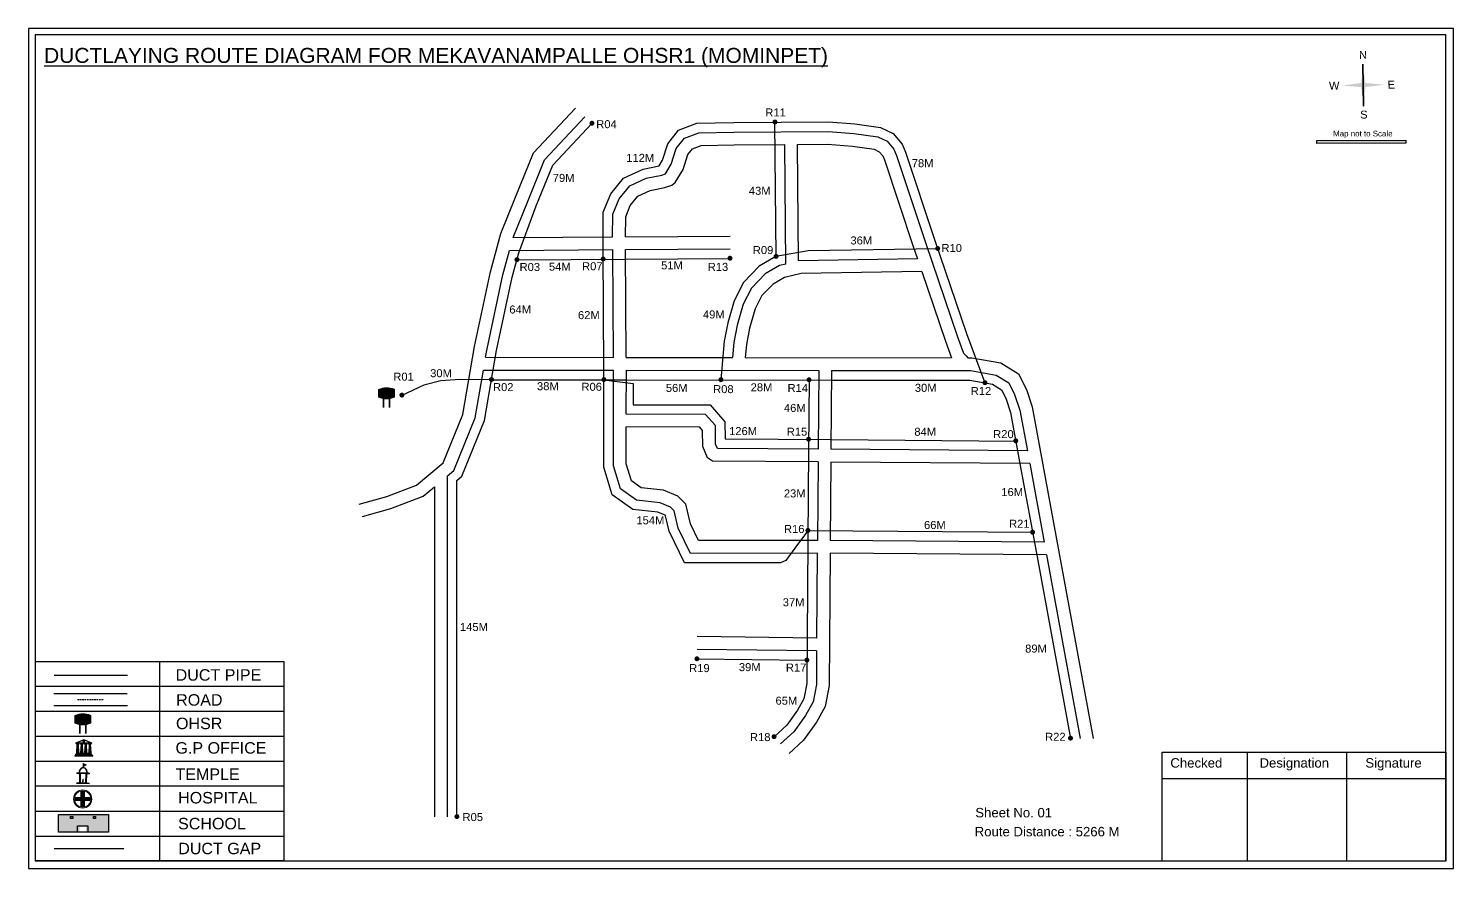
# Model space of a CAD drawing. Header units: inches. Extents: x 583 to 8862, y 412 to 2484.
# Drawn here: x 2744 to 3635, y 1959 to 2484 of the extents above; entities that cross this region are included whole.
import ezdxf

# ---------------------------------------------------------------- set-up
doc = ezdxf.new("R2010")
doc.units = ezdxf.units.IN
doc.header["$MEASUREMENT"] = 0
doc.linetypes.add('DASHEDX2', pattern=[1.5, 1, -0.5])
for name, color, linetype in [('LANDMARK', 7, 'Continuous'), ('OHT', 7, 'Continuous'), ('pipe', 5, 'Continuous')]:
    doc.layers.add(name, color=color, linetype=linetype)
doc.styles.get("Standard").update_dxf_attribs({"font": 'arial.ttf'})

# ---------------------------------------------------------------- blocks, each defined once
blk = doc.blocks.new('OHT')
at = {"linetype": 'Continuous', "lineweight": 0, "true_color": 0x0ffffc}
blk.add_hatch(color=4, dxfattribs=at).paths.add_polyline_path([(0.012, 1), (0, 1, 0.101323), (-0.4, 0.916), (-0.4, 0.525, 0.194075), (0.399, 0.521), (0.399, 0.921, 0.097877)])
at = {"color": 4, "linetype": 'Continuous', "lineweight": 0, "true_color": 0x0ffffc, "flags": 128}
for points in [[(-0.4, 0.525), (-0.4, 0.916)], [(0.399, 0.521), (0.399, 0.921)]]:
    blk.add_lwpolyline(points, dxfattribs=at)
at = {"color": 4, "linetype": 'Continuous', "lineweight": 0, "true_color": 0x0ffffc, "const_width": 0.075, "flags": 128}
for points in [[(-0.15, 0), (-0.15, 0.475)], [(0.15, 0), (0.15, 0.473)]]:
    blk.add_lwpolyline(points, dxfattribs=at)
at = {"color": 4, "linetype": 'Continuous', "lineweight": 0, "true_color": 0x0ffffc}
for centre, radius, start, end in [((0.006, -0.019), 1.019, 67.31091, 113.47108), ((0.004, 1.513), 1.068, 247.76824, 291.70073)]:
    blk.add_arc(centre, radius, start, end, dxfattribs=at)
blk = doc.blocks.new('Government_Office')
at = {"linetype": 'Continuous', "lineweight": 0, "true_color": 0xff0000}
h = blk.add_hatch(color=1, dxfattribs=at)
h.paths.add_polyline_path([(0.44, 0.72), (0.45, 0.75), (0, 0.93), (-0.45, 0.75), (-0.44, 0.72)])
h.paths.add_polyline_path([(0.355, 0.75), (-0.355, 0.75), (0, 0.9)], flags=16)
h.paths.add_polyline_path([(0, 0.778, -1), (0, 0.872, -1)], flags=0)
h = blk.add_hatch(color=1, dxfattribs=at)
edge = h.paths.add_edge_path()
edge.add_arc((0, 0.825), 0.0467, 90, 270)
edge.add_arc((0, 0.825), 0.0467, 270, 450)
for points in [[(-0.5, 0.05), (0.5, 0.05), (0.5, 0), (-0.5, 0)], [(-0.45, 0.075), (-0.45, 0.12), (0.45, 0.12), (0.45, 0.075)], [(-0.4, 0.14), (-0.4, 0.18), (0.4, 0.18), (0.4, 0.14)]]:
    blk.add_hatch(color=1, dxfattribs=at).paths.add_polyline_path(points)
h = blk.add_hatch(color=1, dxfattribs=at)
edge = h.paths.add_edge_path()
edge.add_line((-0.27, 0.195), (-0.295, 0.675))
edge.add_line((-0.295, 0.675), (-0.29, 0.675))
edge.add_arc((-0.278, 0.688), 0.0176, 225.30401, 441.56588)
edge.add_line((-0.275, 0.705), (-0.395, 0.705))
edge.add_arc((-0.392, 0.688), 0.0176, 98.43412, 314.69599)
edge.add_line((-0.38, 0.675), (-0.375, 0.675))
edge.add_line((-0.375, 0.675), (-0.4, 0.195))
edge.add_line((-0.4, 0.195), (-0.27, 0.195))
h = blk.add_hatch(color=1, dxfattribs=at)
edge = h.paths.add_edge_path()
edge.add_line((-0.047, 0.195), (-0.072, 0.675))
edge.add_line((-0.072, 0.675), (-0.067, 0.675))
edge.add_arc((-0.054, 0.688), 0.0176, 225.30401, 441.56588)
edge.add_line((-0.052, 0.705), (-0.172, 0.705))
edge.add_arc((-0.169, 0.688), 0.0176, 98.43412, 314.69599)
edge.add_line((-0.157, 0.675), (-0.152, 0.675))
edge.add_line((-0.152, 0.675), (-0.177, 0.195))
edge.add_line((-0.177, 0.195), (-0.047, 0.195))
h = blk.add_hatch(color=1, dxfattribs=at)
edge = h.paths.add_edge_path()
edge.add_line((0.177, 0.195), (0.152, 0.675))
edge.add_line((0.152, 0.675), (0.157, 0.675))
edge.add_arc((0.169, 0.688), 0.0176, 225.30401, 441.56588)
edge.add_line((0.172, 0.705), (0.052, 0.705))
edge.add_arc((0.054, 0.688), 0.0176, 98.43412, 314.69599)
edge.add_line((0.067, 0.675), (0.072, 0.675))
edge.add_line((0.072, 0.675), (0.047, 0.195))
edge.add_line((0.047, 0.195), (0.177, 0.195))
h = blk.add_hatch(color=1, dxfattribs=at)
edge = h.paths.add_edge_path()
edge.add_line((0.4, 0.195), (0.375, 0.675))
edge.add_line((0.375, 0.675), (0.38, 0.675))
edge.add_arc((0.392, 0.688), 0.0176, 225.30401, 441.56588)
edge.add_line((0.395, 0.705), (0.275, 0.705))
edge.add_arc((0.278, 0.688), 0.0176, 98.43412, 314.69599)
edge.add_line((0.29, 0.675), (0.295, 0.675))
edge.add_line((0.295, 0.675), (0.27, 0.195))
edge.add_line((0.27, 0.195), (0.4, 0.195))
at = {"color": 1, "linetype": 'Continuous', "lineweight": 0, "true_color": 0xff0000, "flags": 128}
for points in [[(-0.45, 0.75), (-0.44, 0.72), (0.44, 0.72), (0.45, 0.75), (0, 0.93)], [(-0.355, 0.75), (0.355, 0.75), (0, 0.9)], [(-0.5, 0.05), (0.5, 0.05), (0.5, 0), (-0.5, 0)], [(-0.45, 0.075), (-0.45, 0.12), (0.45, 0.12), (0.45, 0.075)], [(-0.4, 0.14), (-0.4, 0.18), (0.4, 0.18), (0.4, 0.14)]]:
    blk.add_lwpolyline(points, close=True, dxfattribs=at)
for points in [[(0, 0.872, 1), (0, 0.778, 1)], [(-0.27, 0.195), (-0.295, 0.675), (-0.29, 0.675, 1.379694), (-0.275, 0.705), (-0.395, 0.705, 1.379694), (-0.38, 0.675), (-0.375, 0.675), (-0.4, 0.195)], [(-0.047, 0.195), (-0.072, 0.675), (-0.067, 0.675, 1.379694), (-0.052, 0.705), (-0.172, 0.705, 1.379694), (-0.157, 0.675), (-0.152, 0.675), (-0.177, 0.195)], [(0.177, 0.195), (0.152, 0.675), (0.157, 0.675, 1.379694), (0.172, 0.705), (0.052, 0.705, 1.379694), (0.067, 0.675), (0.072, 0.675), (0.047, 0.195)], [(0.4, 0.195), (0.375, 0.675), (0.38, 0.675, 1.379694), (0.395, 0.705), (0.275, 0.705, 1.379694), (0.29, 0.675), (0.295, 0.675), (0.27, 0.195)]]:
    blk.add_lwpolyline(points, format="xyb", close=True, dxfattribs=at)
blk = doc.blocks.new('Temple')
at = {"linetype": 'Continuous', "lineweight": 0, "true_color": 0xff0000}
h = blk.add_hatch(color=1, dxfattribs=at)
edge = h.paths.add_edge_path()
edge.add_line((0.175, 0.49), (0.225, 0.49))
edge.add_line((0.225, 0.49), (0.225, 0.497))
edge.add_line((0.225, 0.497), (0.307, 0.497))
edge.add_line((0.307, 0.497), (0.307, 0.533))
edge.add_line((0.307, 0.533), (0.257, 0.533))
edge.add_line((0.257, 0.533), (0.257, 0.54))
edge.add_line((0.257, 0.54), (0.2, 0.54))
edge.add_spline(control_points=[(0.2, 0.54), (0.2, 0.589), (0.19, 0.638), (0.142, 0.743), (0.092, 0.79), (0.027, 0.805), (0.02, 0.806), (0.012, 0.806)], knot_values=[4.712389, 4.712389, 4.712389, 4.712389, 5.278166, 5.278166, 6.117402, 6.117402, 6.223801, 6.223801, 6.223801, 6.223801], degree=3, periodic=0)
edge.add_line((0.012, 0.806), (0.012, 0.79))
edge.add_line((0.012, 0.79), (-0.012, 0.79))
edge.add_line((-0.012, 0.79), (-0.012, 0.806))
edge.add_spline(control_points=[(-0.012, 0.806), (-0.055, 0.802), (-0.096, 0.781), (-0.171, 0.699), (-0.197, 0.628), (-0.2, 0.55), (-0.2, 0.545), (-0.2, 0.54)], knot_values=[6.343965, 6.343965, 6.343965, 6.343965, 6.956638, 6.956638, 7.795874, 7.795874, 7.853982, 7.853982, 7.853982, 7.853982], degree=3, periodic=0)
edge.add_line((-0.2, 0.54), (-0.257, 0.54))
edge.add_line((-0.257, 0.54), (-0.257, 0.533))
edge.add_line((-0.257, 0.533), (-0.307, 0.533))
edge.add_line((-0.307, 0.533), (-0.307, 0.497))
edge.add_line((-0.307, 0.497), (-0.225, 0.497))
edge.add_line((-0.225, 0.497), (-0.225, 0.49))
edge.add_line((-0.225, 0.49), (-0.175, 0.49))
edge.add_line((-0.175, 0.49), (-0.175, 0.07))
edge.add_arc((-0.205, 0.07), 0.03, -90, 0, ccw=False)
edge.add_line((-0.205, 0.04), (-0.257, 0.04))
edge.add_line((-0.257, 0.04), (-0.257, 0.033))
edge.add_line((-0.257, 0.033), (-0.307, 0.033))
edge.add_line((-0.307, 0.033), (-0.307, 0))
edge.add_line((-0.307, 0), (0.307, 0))
edge.add_line((0.307, 0), (0.307, 0.033))
edge.add_line((0.307, 0.033), (0.257, 0.033))
edge.add_line((0.257, 0.033), (0.257, 0.04))
edge.add_line((0.257, 0.04), (0.205, 0.04))
edge.add_arc((0.205, 0.07), 0.03, 180, 270, ccw=False)
edge.add_line((0.175, 0.07), (0.175, 0.49))
h.paths.add_polyline_path([(0.125, 0.07, -0.414214), (0.095, 0.04), (0.05, 0.04), (0.05, 0.033), (-0.05, 0.033), (-0.05, 0.04), (-0.095, 0.04, -0.414214), (-0.125, 0.07), (-0.125, 0.497), (0.125, 0.497)], flags=16)
edge = h.paths.add_edge_path(flags=16)
edge.add_ellipse((0, 0.54), major_axis=(0, 0.242), ratio=0.722808, start_angle=270, end_angle=450, ccw=False)
edge.add_line((0.175, 0.54), (-0.175, 0.54))
h.paths.add_polyline_path([(0.012, 0.23), (0.012, 0.07), (-0.012, 0.07), (-0.012, 0.23)], flags=0)
h = blk.add_hatch(color=1, dxfattribs=at)
edge = h.paths.add_edge_path()
edge.add_line((0.012, 0.857), (0, 0.85))
edge.add_line((0, 0.85), (-0.003, 0.925))
edge.add_line((-0.003, 0.925), (-0.012, 0.925))
edge.add_line((-0.012, 0.925), (-0.012, 0.806))
edge.add_spline(control_points=[(-0.012, 0.806), (-0.004, 0.807), (0.004, 0.807), (0.012, 0.806)], knot_values=[6.223801, 6.223801, 6.223801, 6.223801, 6.343965, 6.343965, 6.343965, 6.343965], degree=3, periodic=0)
edge.add_line((0.012, 0.806), (0.012, 0.857))
h = blk.add_hatch(color=1, dxfattribs=at)
edge = h.paths.add_edge_path()
edge.add_line((0.012, 0.79), (0.012, 0.806))
edge.add_spline(control_points=[(0.012, 0.806), (0.004, 0.807), (-0.004, 0.807), (-0.012, 0.806)], knot_values=[6.223801, 6.223801, 6.223801, 6.223801, 6.343965, 6.343965, 6.343965, 6.343965], degree=3, periodic=0)
edge.add_line((-0.012, 0.806), (-0.012, 0.79))
edge.add_line((-0.012, 0.79), (0.012, 0.79))
at = {"linetype": 'Continuous', "lineweight": 0, "true_color": 0xe66000}
blk.add_hatch(color=32, dxfattribs=at).paths.add_polyline_path([(-0.006, 1), (0.147, 0.931), (0, 0.85)])
at = {"color": 1, "linetype": 'Continuous', "lineweight": 0, "true_color": 0xff0000, "flags": 128}
for points in [[(0.012, 0.925), (-0.012, 0.925), (-0.012, 0.79), (0.012, 0.79)], [(0.012, 0.23), (-0.012, 0.23), (-0.012, 0.07), (0.012, 0.07)]]:
    blk.add_lwpolyline(points, close=True, dxfattribs=at)
at = {"color": 32, "linetype": 'Continuous', "lineweight": 0, "true_color": 0xe66000, "flags": 128}
blk.add_lwpolyline([(-0.006, 1), (0.147, 0.931), (0, 0.85), (-0.006, 1)], dxfattribs=at)
at = {"color": 1, "linetype": 'Continuous', "lineweight": 0, "true_color": 0xff0000, "flags": 128}
blk.add_lwpolyline([(0.2, 0.54), (0.257, 0.54), (0.257, 0.533), (0.307, 0.533), (0.307, 0.497), (0.225, 0.497), (0.225, 0.49), (0.175, 0.49), (0.175, 0.07, 0.414214), (0.205, 0.04), (0.257, 0.04), (0.257, 0.033), (0.307, 0.033), (0.307, 0), (-0.307, 0), (-0.307, 0.033), (-0.257, 0.033), (-0.257, 0.04), (-0.205, 0.04, 0.414214), (-0.175, 0.07), (-0.175, 0.49), (-0.225, 0.49), (-0.225, 0.497), (-0.307, 0.497), (-0.307, 0.533), (-0.257, 0.533), (-0.257, 0.54), (-0.2, 0.54)], format="xyb", dxfattribs=at)
blk.add_lwpolyline([(-0.175, 0.54), (0.175, 0.54)], dxfattribs=at)
blk.add_lwpolyline([(0.125, 0.497), (0.125, 0.07, -0.414214), (0.095, 0.04), (0.05, 0.04), (0.05, 0.033), (-0.05, 0.033), (-0.05, 0.04), (-0.095, 0.04, -0.414214), (-0.125, 0.07), (-0.125, 0.497)], format="xyb", close=True, dxfattribs=at)
at = {"color": 1, "linetype": 'Continuous', "lineweight": 0, "true_color": 0xff0000}
blk.add_ellipse((0, 0.54), major_axis=(0, 0.242), ratio=0.722808, start_param=4.712389, end_param=7.853982, dxfattribs=at)
blk.add_open_spline([(0.2, 0.54), (0.2, 0.589), (0.19, 0.638), (0.142, 0.743), (0.092, 0.79), (-0.023, 0.816), (-0.085, 0.794), (-0.171, 0.699), (-0.197, 0.628), (-0.2, 0.55), (-0.2, 0.545), (-0.2, 0.54)], degree=3, knots=[4.712389, 4.712389, 4.712389, 4.712389, 5.278166, 5.278166, 6.117402, 6.117402, 6.956638, 6.956638, 7.795874, 7.795874, 7.853982, 7.853982, 7.853982, 7.853982], dxfattribs=at)
blk = doc.blocks.new('*U12')
at = {"color": 0, "linetype": 'DASHEDX2', "transparency": 16777216}
blk.add_line((-8.22, 0), (8.01, 0), dxfattribs=at)
blk = doc.blocks.new('Hospital')
at = {"linetype": 'Continuous', "lineweight": 0, "true_color": 0x000000}
h = blk.add_hatch(color=18, dxfattribs=at)
h.paths.add_polyline_path([(-0.5, 0, 1), (0.5, 0, 1)])
h.paths.add_polyline_path([(0.446, 0, -1), (-0.446, 0, -1)], flags=16)
at = {"linetype": 'Continuous', "true_color": 0xff0000}
blk.add_hatch(color=1, dxfattribs=at).paths.add_polyline_path([(-0.394, 0.08), (-0.08, 0.08), (-0.08, 0.394), (0.08, 0.394), (0.08, 0.08), (0.394, 0.08), (0.394, -0.08), (0.08, -0.08), (0.08, -0.394), (-0.08, -0.394), (-0.08, -0.08), (-0.394, -0.08)])
at = {"color": 1, "linetype": 'Continuous', "true_color": 0xff0000, "flags": 128}
blk.add_lwpolyline([(-0.394, 0.08), (-0.08, 0.08), (-0.08, 0.394), (0.08, 0.394), (0.08, 0.08), (0.394, 0.08), (0.394, -0.08), (0.08, -0.08), (0.08, -0.394), (-0.08, -0.394), (-0.08, -0.08), (-0.394, -0.08)], close=True, dxfattribs=at)
at = {"color": 18, "linetype": 'Continuous', "lineweight": 0, "true_color": 0x000000}
for radius in [0.5, 0.446]:
    blk.add_circle((0, 0), radius, dxfattribs=at)

msp = doc.modelspace()

# ---------------------------------------------------------------- hatches: boundary and pattern name
at = {"ltscale": 0.5}
h = msp.add_hatch(color=5, dxfattribs=at)
h.dxf.hatch_style = 1
h.paths.add_polyline_path([(3098.03, 2424.52, 1), (3094.92, 2424.52, 1)])
h = msp.add_hatch(color=5, dxfattribs=at)
h.dxf.hatch_style = 1
h.paths.add_polyline_path([(3212.36, 2425.28, 1), (3209.24, 2425.28, 1)])
at = {"true_color": 0x0093dd}
h = msp.add_hatch(color=142, dxfattribs=at)
h.dxf.hatch_style = 1
h.paths.add_polyline_path([(3549.27, 2413.77), (3549.28, 2411.92), (3604.78, 2412.05), (3604.78, 2413.9)])
at = {"ltscale": 0.5}
h = msp.add_hatch(color=5, dxfattribs=at)
h.dxf.hatch_style = 1
h.paths.add_polyline_path([(3105.05, 2339.68, 1), (3101.93, 2339.68, 1)])
h = msp.add_hatch(color=5, dxfattribs=at)
h.dxf.hatch_style = 1
h.paths.add_polyline_path([(3184.27, 2340.22, 1), (3181.15, 2340.22, 1)])
h = msp.add_hatch(color=5, dxfattribs=at)
h.dxf.hatch_style = 1
h.paths.add_polyline_path([(3213.06, 2341.35, 1), (3209.94, 2341.35, 1)])
h = msp.add_hatch(color=5, dxfattribs=at)
h.dxf.hatch_style = 1
h.paths.add_polyline_path([(3314.02, 2346.29, 1), (3310.9, 2346.29, 1)])
h = msp.add_hatch(color=5, dxfattribs=at)
h.dxf.hatch_style = 1
h.paths.add_polyline_path([(3051.15, 2339.32, 1), (3048.03, 2339.32, 1)])
h = msp.add_hatch(color=5, dxfattribs=at)
h.dxf.hatch_style = 1
h.paths.add_polyline_path([(3035.29, 2264.51, 1), (3032.17, 2264.51, 1)])
h = msp.add_hatch(color=5, dxfattribs=at)
h.dxf.hatch_style = 1
h.paths.add_polyline_path([(3105.51, 2264.44, 1), (3102.39, 2264.44, 1)])
h = msp.add_hatch(color=5, dxfattribs=at)
h.dxf.hatch_style = 1
h.paths.add_polyline_path([(3178.59, 2264.37, 1), (3175.47, 2264.37, 1)])
h = msp.add_hatch(color=5, dxfattribs=at)
h.dxf.hatch_style = 1
h.paths.add_polyline_path([(3233.64, 2264.32, 1), (3230.52, 2264.32, 1)])
h = msp.add_hatch(color=5, dxfattribs=at)
h.dxf.hatch_style = 1
h.paths.add_polyline_path([(3343.5, 2262.52, 1), (3340.39, 2262.52, 1)])
h = msp.add_hatch(color=5, dxfattribs=at)
h.dxf.hatch_style = 1
h.paths.add_polyline_path([(2979.27, 2254.74, 1), (2976.16, 2254.74, 1)])
h = msp.add_hatch(color=5, dxfattribs=at)
h.dxf.hatch_style = 1
h.paths.add_polyline_path([(3233.36, 2227.18, 1), (3230.24, 2227.18, 1)])
h = msp.add_hatch(color=5, dxfattribs=at)
h.dxf.hatch_style = 1
h.paths.add_polyline_path([(3362.78, 2226.19, 1), (3359.67, 2226.19, 1)])
h = msp.add_hatch(color=5, dxfattribs=at)
h.dxf.hatch_style = 1
h.paths.add_polyline_path([(3232.92, 2170.22, 1), (3229.81, 2170.22, 1)])
h = msp.add_hatch(color=5, dxfattribs=at)
h.dxf.hatch_style = 1
h.paths.add_polyline_path([(3373.27, 2169.15, 1), (3370.15, 2169.15, 1)])
h = msp.add_hatch(color=5, dxfattribs=at)
h.dxf.hatch_style = 1
h.paths.add_polyline_path([(3163.61, 2090.1, 1), (3160.49, 2090.1, 1)])
h = msp.add_hatch(color=5, dxfattribs=at)
h.dxf.hatch_style = 1
h.paths.add_polyline_path([(3232.31, 2089.28, 1), (3229.19, 2089.28, 1)])
h = msp.add_hatch(color=5, dxfattribs=at)
h.dxf.hatch_style = 1
h.paths.add_polyline_path([(3211.78, 2041.47, 1), (3208.66, 2041.47, 1)])
h = msp.add_hatch(color=5, dxfattribs=at)
h.dxf.hatch_style = 1
h.paths.add_polyline_path([(3396.96, 2040.55, 1), (3393.84, 2040.55, 1)])
at = {"true_color": 0xc8c92d}
h = msp.add_hatch(color=52, dxfattribs=at)
h.dxf.hatch_style = 1
h.paths.add_polyline_path([(2769.46, 1992.84), (2763.3, 1992.84), (2763.3, 1981.75), (2769.46, 1981.75)])
h.paths.add_polyline_path([(2794.31, 1992.84), (2788.15, 1992.84), (2788.15, 1981.75), (2794.31, 1981.75)])
at = {"true_color": 0x293189}
h = msp.add_hatch(color=177, dxfattribs=at)
h.dxf.hatch_style = 1
h.paths.add_polyline_path([(2788.15, 1992.84), (2769.46, 1992.84), (2769.46, 1981.75), (2776.47, 1981.75), (2776.47, 1985.38), (2780.33, 1985.38), (2780.33, 1981.75), (2788.15, 1981.75)])
h.paths.add_polyline_path([(2772.13, 1990.37), (2770.76, 1990.37), (2770.76, 1991.63), (2772.13, 1991.63)], flags=16)
h.paths.add_polyline_path([(2785.01, 1990.37), (2785.01, 1991.63), (2786.38, 1991.63), (2786.38, 1990.37)], flags=16)
at = {"ltscale": 0.5}
h = msp.add_hatch(color=5, dxfattribs=at)
h.dxf.hatch_style = 1
h.paths.add_polyline_path([(3013.68, 1991.55, 1), (3010.57, 1991.55, 1)])

# ---------------------------------------------------------------- linework, layer by layer
for p, q in [((3578.42, 2435.12), (3577.96, 2461.42)), ((3577.96, 2461.42), (3578.42, 2435.12)), ((3578.42, 2435.12), (3577.96, 2461.42)), ((3578.19, 2448.24), (3578.42, 2435.12)), ((2748.62, 2088.27), (2748.62, 1965.06)), ((2826.38, 2088.27), (2826.38, 1963.85)), ((2904.15, 2072.72), (2748.62, 2072.72)), ((2760.27, 2068.43), (2806.16, 2068.43)), ((2904.15, 2057.17), (2748.62, 2057.17)), ((2760.27, 2060.9), (2806.39, 2060.9)), ((2904.15, 2041.61), (2748.62, 2041.61)), ((2904.15, 2026.06), (2748.62, 2026.06)), ((2904.15, 2010.51), (2748.62, 2010.51)), ((2748.62, 1994.96), (2904.15, 1994.96)), ((2748.62, 1979.4), (2904.15, 1979.4)), ((2748.61, 1964.82), (2748.61, 1963.86)), ((2748.62, 1965.06), (2748.62, 1963.85)), ((2904.15, 1963.85), (2748.62, 1963.85))]:
    msp.add_line(p, q)
at = {"color": 1}
msp.add_line((3577.96, 2461.42), (3578.19, 2448.26), dxfattribs=at)
at = {"color": 242, "true_color": 0xcd2027}
for p, q in [((3505.68, 2031.7), (3505.68, 1963.81)), ((3567.88, 2031.7), (3567.88, 1963.81)), ((3452.71, 2015.25), (3629.93, 2015.25))]:
    msp.add_line(p, q, dxfattribs=at)
for points in [[(2744.5, 2483.65), (2744.5, 1959.15), (3634.64, 1959.15), (3634.64, 2483.65)], [(2748.61, 2479.64), (2748.61, 1963.86), (3629.93, 1963.86), (3629.93, 2479.64)], [(2794.38, 1992.84), (2794.38, 1981.75), (2763.3, 1981.75), (2763.3, 1992.84)], [(2772.13, 1991.63), (2772.13, 1990.37), (2770.76, 1990.37), (2770.76, 1991.63)], [(2785.01, 1990.37), (2785.01, 1991.63), (2786.38, 1991.63), (2786.38, 1990.37)]]:
    msp.add_lwpolyline(points, close=True)
for points in [[(2950.96, 2186.66), (2968.39, 2191.51), (2986.89, 2198.6), (3003.59, 2212.53), (3015.84, 2242.66), (3023.07, 2285.17), (3033.09, 2331.77), (3039.56, 2355.72), (3048.74, 2378.28), (3060.05, 2406.11), (3086.28, 2433.97)], [(3047.16, 2353.16), (3056.15, 2375.27), (3066.9, 2401.71), (3092.11, 2428.48)], [(3109.4, 2353.58), (3109.4, 2353.65), (3109.55, 2367.74), (3113.42, 2377.24), (3120.03, 2385.4), (3130.33, 2390.18), (3140.02, 2392.14), (3142.41, 2392.9), (3146.04, 2399.02), (3149.16, 2408.73), (3154.27, 2415.21), (3163.13, 2418.57), (3185.14, 2418.92), (3243.94, 2419.41), (3260.05, 2418.09), (3274.95, 2415.97), (3280.96, 2413.28), (3285.04, 2408.3), (3286.68, 2404.37), (3304.8, 2350.03), (3324.8, 2291.15), (3328.58, 2281.03), (3330.24, 2279.21), (3331.26, 2278.08)], [(3117.4, 2353.63), (3117.54, 2366.14), (3120.38, 2373.13), (3125.08, 2378.92), (3132.84, 2382.52), (3142.03, 2384.38), (3146.31, 2385.74), (3148.53, 2387.54), (3153.38, 2395.71), (3156.34, 2404.91), (3159.18, 2408.52), (3164.66, 2410.59), (3185.24, 2410.92), (3216.92, 2411.19)], [(3217.54, 2336.53), (3216.92, 2411.19)], [(3224.92, 2411.25), (3243.64, 2411.41), (3259.16, 2410.14), (3272.71, 2408.21), (3275.97, 2406.75), (3278.11, 2404.13), (3279.19, 2401.56), (3297.22, 2347.48), (3299.78, 2339.93)], [(3299.78, 2339.93), (3225.52, 2338.68), (3224.92, 2411.25)], [(3047.16, 2353.16), (3109.4, 2353.58)], [(3117.4, 2353.63), (3182.71, 2354.07)], [(3030.02, 2278.37), (3030.92, 2283.66), (3040.87, 2329.89), (3044.99, 2345.14)], [(3044.99, 2345.14), (3109.45, 2345.58)], [(3109.9, 2278.29), (3109.45, 2345.58)], [(3117.45, 2345.63), (3182.71, 2346.07)], [(3117.9, 2278.28), (3117.45, 2345.63)], [(3217.54, 2336.53), (3213.7, 2335.57), (3204.64, 2330.38), (3196.03, 2321.55), (3190.94, 2311.51), (3187.19, 2298.37), (3185.02, 2287.55), (3184.23, 2278.22)], [(3227.19, 2330.71), (3216.71, 2328.08), (3209.59, 2324), (3202.61, 2316.85), (3198.43, 2308.58), (3194.97, 2296.48), (3192.96, 2286.42), (3192.26, 2278.21)], [(3302.49, 2331.97), (3227.19, 2330.71)], [(3302.49, 2331.97), (3317.27, 2288.47), (3321.14, 2278.09)], [(3006.12, 2204.23), (3010.25, 2207.67), (3023.58, 2240.46), (3028.66, 2270.37)], [(3028.66, 2270.37), (3109.96, 2270.29)], [(3030.02, 2278.37), (3109.9, 2278.29)], [(3236.85, 2103.06), (3237.26, 2156.03), (3157.98, 2155.92), (3150.34, 2171.72), (3147.92, 2182.48), (3145.55, 2184.77), (3139.05, 2187.52), (3124.2, 2189.17), (3114.32, 2196.22), (3109.9, 2210.63), (3109.96, 2270.29)], [(3109.96, 2270.23), (3109.96, 2270.29)], [(3117.9, 2278.28), (3184.23, 2278.22)], [(3117.93, 2242.89), (3117.96, 2270.28)], [(3117.96, 2270.28), (3238.13, 2270.17)], [(3192.26, 2278.21), (3321.14, 2278.09)], [(3238.13, 2270.17), (3237.75, 2220.99)], [(3246.13, 2270.16), (3245.75, 2220.93)], [(3246.13, 2270.16), (3332.98, 2270.08), (3348.95, 2267.21), (3356.81, 2262.34), (3360.48, 2255.13), (3363.77, 2245.38), (3368.44, 2219.99)], [(3331.26, 2278.08), (3333.7, 2278.08), (3351.87, 2274.82), (3362.93, 2267.96), (3367.87, 2258.24), (3371.53, 2247.39), (3409.61, 2040.32)], [(3237.32, 2164.03), (3237.32, 2164.03), (3163, 2163.93), (3157.95, 2174.37), (3155.19, 2186.58), (3150.03, 2191.56), (3141.09, 2195.34), (3127.16, 2196.89), (3121.17, 2201.16), (3117.9, 2211.82), (3117.92, 2234.89)], [(3237.69, 2212.99), (3171.84, 2213.5), (3168.65, 2215.51), (3165.73, 2222.58), (3165.6, 2232.7), (3163.82, 2234.73), (3117.92, 2234.89)], [(3237.75, 2220.99), (3174.84, 2221.48), (3173.71, 2224.21), (3173.56, 2235.74), (3167.47, 2242.72), (3117.93, 2242.89)], [(3368.44, 2219.99), (3245.75, 2220.93)], [(3237.69, 2212.99), (3237.32, 2164.03)], [(3245.69, 2212.93), (3245.32, 2163.97)], [(3369.91, 2211.98), (3369.91, 2211.98), (3369.91, 2211.98), (3245.69, 2212.93)], [(3369.91, 2211.98), (3378.93, 2162.95)], [(3006.12, 2204.23), (3006.12, 1991.41)], [(2953.11, 2178.95), (2970.9, 2183.91), (2990.99, 2191.6), (2998.12, 2197.55)], [(2998.12, 2197.55), (2998.12, 1991.41)], [(3373.39, 2193.06), (3373.39, 2193.06), (3373.39, 2193.06)], [(3378.93, 2162.95), (3245.32, 2163.97)], [(3245.26, 2155.97), (3244.63, 2073.35), (3242.18, 2060.38), (3236.73, 2050.5), (3228.65, 2039.23), (3219.69, 2031)], [(3380.4, 2154.94), (3245.26, 2155.97)], [(3380.4, 2154.94), (3401.47, 2040.35)], [(3236.89, 2103.06), (3162.22, 2103.95)], [(3236.79, 2095.06), (3162.12, 2095.96)], [(3236.79, 2095.06), (3236.63, 2074.13), (3234.55, 2063.12), (3229.95, 2054.78), (3222.63, 2044.56), (3214.28, 2036.9)], [(2904.15, 1963.85), (2904.15, 2088.27), (2748.62, 2088.27)], [(2775.14, 1981.75), (2775.14, 1985.85), (2781.66, 1985.85), (2781.66, 1981.75)]]:
    msp.add_lwpolyline(points)
at = {"color": 142, "true_color": 0x0093dd}
msp.add_lwpolyline([(3604.78, 2412.05), (3549.28, 2411.92), (3549.27, 2413.77), (3604.78, 2413.9), (3604.78, 2412.05)], dxfattribs=at)
at = {"color": 242, "true_color": 0xcd2027}
msp.add_lwpolyline([(3629.93, 1963.81), (3452.71, 1963.81), (3452.71, 2031.7), (3629.93, 2031.7)], close=True, dxfattribs=at)
at = {"color": 1}
msp.add_solid([(3576.89, 2448.23), (3579.71, 2448.28), (3577.96, 2461.42)], dxfattribs=at)
msp.add_solid([(3576.89, 2448.23), (3579.71, 2448.28), (3577.96, 2461.42)], dxfattribs=at)
for points in [[(3578.22, 2446.97), (3578.18, 2449.79), (3565.04, 2448.04)], [(3578.22, 2446.97), (3578.18, 2449.79), (3565.04, 2448.04)], [(3576.9, 2448.23), (3579.71, 2448.28), (3578.42, 2435.12)], [(3576.9, 2448.23), (3579.71, 2448.28), (3578.42, 2435.12)], [(3578.22, 2446.97), (3578.18, 2449.79), (3591.34, 2448.5)], [(3578.22, 2446.97), (3578.18, 2449.79), (3591.34, 2448.5)]]:
    msp.add_solid(points)
at = {"layer": 'OHT', "color": 5}
msp.add_line((2760.44, 2079.81), (2806.33, 2079.81), dxfattribs=at)
at = {"layer": 'OHT', "color": 1}
msp.add_line((2760.44, 1971.62), (2804.04, 1971.62), dxfattribs=at)
at = {"layer": 'pipe'}
for points in [[(3012.12, 1991.41), (3012.12, 2201.42), (3015.24, 2204.03), (3029.38, 2238.81), (3034.58, 2269.36), (3036.82, 2282.53), (3046.7, 2328.47), (3050.78, 2343.58), (3061.71, 2373.01), (3072.03, 2398.41), (3096.48, 2424.37)], [(3231.37, 2170.08), (3224.78, 2161.42), (3217.65, 2151.48), (3214.26, 2150), (3154.22, 2149.92), (3144.64, 2169.72), (3142.46, 2179.42), (3142.18, 2179.68), (3137.52, 2181.65), (3121.99, 2183.38), (3109.18, 2192.52), (3103.9, 2209.73), (3103.96, 2270.3), (3103.45, 2345.54), (3103.4, 2353.66), (3103.57, 2368.95), (3108.2, 2380.33), (3116.25, 2390.25), (3128.45, 2395.92), (3138.42, 2397.94), (3140.54, 2401.5), (3143.78, 2411.59), (3150.59, 2420.23), (3161.98, 2424.55), (3185.07, 2424.92), (3244.16, 2425.41), (3260.72, 2424.06), (3276.63, 2421.79), (3284.7, 2418.18), (3290.24, 2411.42), (3292.3, 2406.48), (3310.49, 2351.94), (3330.46, 2293.17), (3341.94, 2262.37)], [(3211.5, 2341.2), (3210.8, 2425.14)], [(3312.46, 2346.14), (3231.47, 2344.78), (3211.43, 2341.19), (3200.93, 2335.17), (3191.09, 2325.08), (3185.33, 2313.71), (3181.36, 2299.78), (3179.07, 2288.4), (3177.03, 2264.23)], [(3049.59, 2339.17), (3117.49, 2339.63), (3182.71, 2340.07)], [(3033.73, 2264.37), (3013.9, 2264.58), (3002.01, 2263.57), (2991.41, 2260.9), (2977.71, 2254.59)], [(3033.73, 2264.37), (3117.95, 2264.28), (3246.12, 2264.16), (3332.45, 2264.08), (3346.76, 2261.51), (3352.23, 2258.12), (3354.94, 2252.8), (3357.95, 2243.87), (3364.01, 2210.89), (3374.5, 2153.86), (3395.37, 2040.38)], [(3103.95, 2264.3), (3122.17, 2262), (3122.17, 2248.71), (3170.21, 2248.71), (3179.53, 2238.02), (3179.67, 2227.44), (3245.8, 2226.93), (3361.22, 2226.05)], [(3232.08, 2264.17), (3231.75, 2221.03), (3231.32, 2164.08), (3230.86, 2103.1), (3230.64, 2074.72), (3228.84, 2065.18), (3224.87, 2057.99), (3218.11, 2048.56), (3210.22, 2041.32)], [(3371.71, 2169.01), (3231.37, 2170.08)], [(3230.75, 2089.13), (3162.05, 2089.96)]]:
    msp.add_lwpolyline(points, dxfattribs=at)

# ---------------------------------------------------------------- block references
at = {"linetype": 'DASHEDX2'}
msp.add_blockref('*U12', (2783.27, 2064.66), dxfattribs=at)
at = {"layer": 'LANDMARK'}
for name, p, xscale, yscale, zscale in [('Government_Office', (2779.03, 2029.2), 11.32114773247135, 11.32114773247135, 11.32114773247135), ('Hospital', (2778.35, 2002.54), 11.41772014427468, 11.41772014427468, 11.41772014427468)]:
    msp.add_blockref(name, p, dxfattribs=dict(at, xscale=xscale, yscale=yscale, zscale=zscale))
at = {"layer": 'LANDMARK', "xscale": 12.62452535729322, "yscale": 12.62452535729322, "zscale": 12.62452535729322, "rotation": 358.3713438591284}
msp.add_blockref('Temple', (2778.46, 2012.08), dxfattribs=at)
at = {"layer": 'OHT', "xscale": 12.45189723782068, "yscale": 12.45189723782068, "zscale": 12.45189723782068}
for p in [(2968.17, 2246.88), (2778.44, 2043.31)]:
    msp.add_blockref('OHT', p, dxfattribs=at)

# ---------------------------------------------------------------- texts
at = {"color": 242, "true_color": 0xcd2027}
msp.add_text('%%UDUCTLAYING ROUTE DIAGRAM FOR MEKAVANAMPALLE OHSR1 (MOMINPET)', height=9.375, dxfattribs=at).set_placement((2754.22, 2462.16))
for s, p in [('N', (3575.66, 2464.68)), ('W', (3556.91, 2445.45)), ('E', (3593.51, 2446.1)), ('S', (3576.41, 2427.39))]:
    msp.add_text(s, height=4.95, rotation=1.00631).set_placement(p)
for s, height, p in [('R11', 5, (3204.75, 2428.71)), ('R04', 5, (3099.15, 2421.42)), ('Map not to Scale', 3.5424, (3559.45, 2416.27)), ('112M', 5, (3117.88, 2400.39)), ('78M', 5, (3296.25, 2397.07)), ('79M', 5, (3071.98, 2387.88)), ('43M', 5, (3194.46, 2379.83)), ('36M', 5, (3257.93, 2348.81)), ('R09', 5, (3196.95, 2342.81)), ('R10', 5, (3314.78, 2344.1)), ('R03', 5, (3051.26, 2332.24)), ('54M', 5, (3069.59, 2332.45)), ('R07', 5, (3090.28, 2332.69)), ('51M', 5, (3139.68, 2333.26)), ('R13', 5, (3168.77, 2332.31)), ('64M', 5, (3044.86, 2305.7)), ('62M', 5, (3087.73, 2302.19)), ('49M', 5, (3165.79, 2302.61)), ('30M', 5, (2995.4, 2265.91)), ('R01', 5, (2972.38, 2263.74)), ('R02', 5, (3034.65, 2257.25)), ('38M', 5, (3062.15, 2257.81)), ('R06', 5, (3089.9, 2257.44)), ('56M', 5, (3142.64, 2256.72)), ('R08', 5, (3172.15, 2255.97)), ('28M', 5, (3195.59, 2257.1)), ('R14', 5, (3218.65, 2256.68)), ('30M', 5, (3298.16, 2256.8)), ('R12', 5, (3333.06, 2254.82)), ('46M', 5, (3216.39, 2244.24)), ('126M', 5, (3182.12, 2229.78)), ('R15', 5, (3218.14, 2229.41)), ('84M', 5, (3297.85, 2229.37)), ('R20', 5, (3347.07, 2227.87)), ('23M', 5, (3216.33, 2190.85)), ('16M', 5, (3352.17, 2191.72)), ('154M', 5, (3124.24, 2174.08)), ('R16', 5, (3216.4, 2168.65)), ('66M', 5, (3303.88, 2171.15)), ('R21', 5, (3357, 2171.93)), ('37M', 5, (3215.64, 2122.87)), ('145M', 5, (3014, 2107.46)), ('89M', 5, (3367.06, 2093.97)), ('DUCT PIPE', 7.178, (2836.42, 2076.43)), ('R19', 5, (3157.17, 2081.78)), ('39M', 5, (3188.24, 2082.39)), ('R17', 5, (3217.62, 2082.15)), ('ROAD ', 7.178, (2836.73, 2060.82)), ('65M', 5, (3211.13, 2061.45)), ('OHSR', 7.178, (2836.64, 2046.15)), ('R18', 5, (3195.17, 2038.69)), ('R22', 5, (3379.53, 2038.9)), ('G.P OFFICE', 7.178, (2836.31, 2030.86)), ('TEMPLE', 7.178, (2836.31, 2014.45)), ('Checked', 5.886, (3457.78, 2022.15)), ('Designation', 5.886, (3513.48, 2022.15)), ('Signature', 5.886, (3579.58, 2022.15)), ('HOSPITAL', 7.178, (2837.98, 1999.76)), ('Sheet No. 01', 5.886, (3335.92, 1991.09)), ('SCHOOL', 7.178, (2837.93, 1983.6)), ('R05', 5, (3015.61, 1988.77)), ('Route Distance : 5266 M', 5.886, (3335.55, 1979.22)), ('DUCT GAP', 7.178, (2838.03, 1968.05))]:
    msp.add_text(s, height=height).set_placement(p)

doc.saveas('drawing.dxf')
